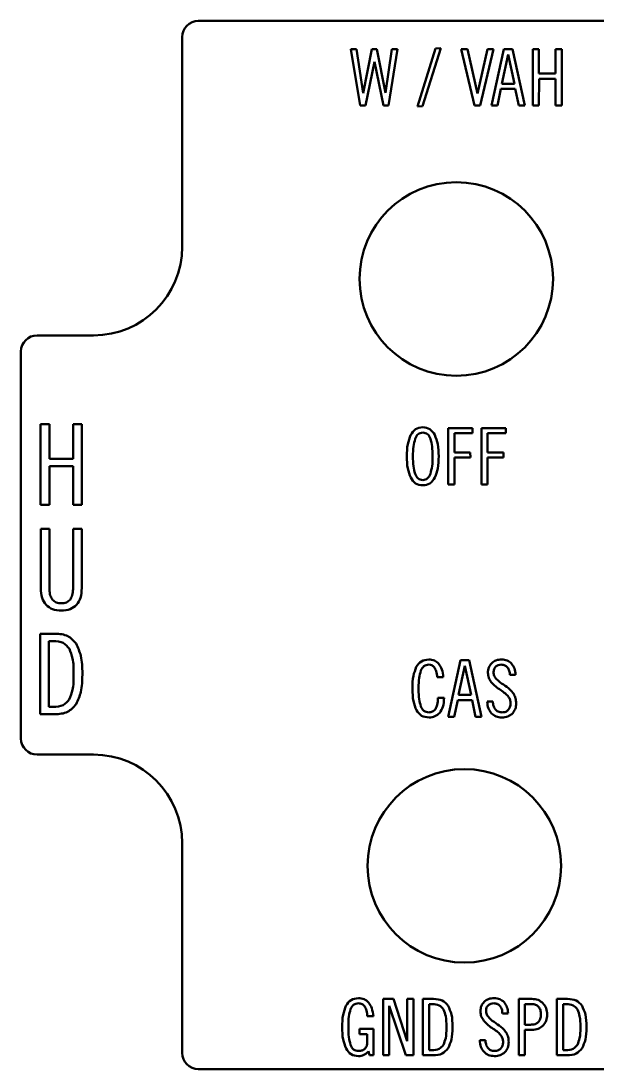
# Model space of a CAD drawing. Header units: millimetres. Extents: x 147 to 290, y 136 to 201.
# Drawn here: x 146.5 to 182.3, y 136.2 to 201.2 of the extents above; entities that cross this region are included whole.
import ezdxf

# ---------------------------------------------------------------- set-up
doc = ezdxf.new("R2010")
doc.units = ezdxf.units.MM
doc.header["$LTSCALE"] = 0.75
doc.layers.add('Visible', color=7, linetype='Continuous', lineweight=50)

msp = doc.modelspace()

# ---------------------------------------------------------------- linework, layer by layer
at = {"layer": 'Visible'}
for p, q in [((279.05, 201.23), (157.55, 201.23)), ((156.55, 200.23), (156.55, 187.23)), ((167.592, 195.98), (167.01, 199.48)), ((167.01, 199.48), (167.359, 199.48)), ((167.359, 199.48), (167.781, 196.76)), ((167.781, 196.76), (168.309, 199.48)), ((168.309, 199.48), (168.62, 199.48)), ((168.62, 199.48), (169.167, 196.77)), ((169.167, 196.77), (169.56, 199.48)), ((169.909, 199.48), (169.347, 195.98)), ((169.56, 199.48), (169.909, 199.48)), ((171.14, 195.932), (172.27, 199.528)), ((172.585, 199.533), (171.456, 195.936)), ((172.27, 199.528), (172.585, 199.533)), ((174.684, 195.98), (173.86, 199.48)), ((173.86, 199.48), (174.238, 199.48)), ((174.238, 199.48), (174.859, 196.731)), ((174.859, 196.731), (175.479, 199.48)), ((175.862, 199.48), (175.033, 195.98)), ((175.479, 199.48), (175.862, 199.48)), ((175.734, 195.98), (176.504, 199.48)), ((176.766, 199.145), (176.373, 197.337)), ((176.504, 199.48), (177.028, 199.48)), ((177.159, 197.337), (176.766, 199.145)), ((177.028, 199.48), (177.804, 195.98)), ((178.3, 195.98), (178.3, 199.48)), ((178.3, 199.48), (178.679, 199.48)), ((178.679, 199.48), (178.679, 197.972)), ((179.706, 197.968), (179.711, 199.48)), ((179.711, 199.48), (180.089, 199.48)), ((180.089, 199.48), (180.089, 195.98)), ((168.469, 198.7), (167.912, 195.98)), ((169.027, 195.98), (168.469, 198.7)), ((178.679, 197.972), (179.706, 197.968)), ((178.683, 197.648), (178.679, 195.98)), ((179.711, 197.648), (178.683, 197.648)), ((179.711, 195.98), (179.711, 197.648)), ((176.32, 197.017), (176.112, 195.98)), ((177.212, 197.017), (176.32, 197.017)), ((176.373, 197.337), (177.159, 197.337)), ((177.421, 195.98), (177.212, 197.017)), ((167.912, 195.98), (167.592, 195.98)), ((169.347, 195.98), (169.027, 195.98)), ((171.456, 195.936), (171.14, 195.932)), ((175.033, 195.98), (174.684, 195.98)), ((176.112, 195.98), (175.734, 195.98)), ((177.804, 195.98), (177.421, 195.98)), ((178.679, 195.98), (178.3, 195.98)), ((180.089, 195.98), (179.711, 195.98)), ((151.05, 181.73), (147.55, 181.73)), ((146.55, 180.73), (146.55, 156.73)), ((147.772, 171.23), (147.772, 176.23)), ((147.772, 176.23), (148.312, 176.23)), ((148.312, 176.23), (148.312, 174.076)), ((149.78, 174.069), (149.787, 176.23)), ((149.787, 176.23), (150.327, 176.23)), ((150.327, 176.23), (150.327, 171.23)), ((173.055, 175.98), (174.563, 175.98)), ((173.055, 172.48), (173.055, 175.98)), ((174.563, 175.66), (173.433, 175.66)), ((173.433, 175.66), (173.433, 174.468)), ((174.563, 175.98), (174.563, 175.66)), ((175.108, 175.98), (176.616, 175.98)), ((175.108, 172.48), (175.108, 175.98)), ((176.616, 175.66), (175.486, 175.66)), ((175.486, 175.66), (175.486, 174.468)), ((176.616, 175.98), (176.616, 175.66)), ((173.433, 174.468), (174.417, 174.468)), ((174.417, 174.468), (174.422, 174.148)), ((175.486, 174.468), (176.47, 174.468)), ((176.47, 174.468), (176.475, 174.148)), ((148.312, 174.076), (149.78, 174.069)), ((148.319, 173.612), (148.312, 171.23)), ((149.787, 173.612), (148.319, 173.612)), ((149.787, 171.23), (149.787, 173.612)), ((174.422, 174.148), (173.433, 174.148)), ((173.433, 174.148), (173.433, 172.48)), ((176.475, 174.148), (175.486, 174.148)), ((175.486, 174.148), (175.486, 172.48)), ((173.433, 172.48), (173.055, 172.48)), ((175.486, 172.48), (175.108, 172.48)), ((148.312, 171.23), (147.772, 171.23)), ((150.327, 171.23), (149.787, 171.23)), ((147.779, 166.039), (147.779, 169.73)), ((147.779, 169.73), (148.319, 169.73)), ((148.319, 169.73), (148.319, 165.956)), ((149.78, 169.73), (150.32, 169.73)), ((149.78, 165.983), (149.78, 169.73)), ((150.32, 169.73), (150.32, 166.053)), ((147.741, 158.23), (147.741, 163.23)), ((147.741, 163.23), (148.683, 163.23)), ((148.281, 162.773), (148.281, 158.687)), ((148.558, 162.773), (148.281, 162.773)), ((173.051, 158.08), (173.822, 161.58)), ((174.084, 161.245), (173.691, 159.437)), ((173.822, 161.58), (174.345, 161.58)), ((174.476, 159.437), (174.084, 161.245)), ((174.345, 161.58), (175.121, 158.08)), ((149.818, 160.619), (149.818, 160.806)), ((150.359, 160.778), (150.359, 160.668)), ((177.227, 160.678), (176.873, 160.678)), ((172.743, 160.523), (172.365, 160.523)), ((170.833, 159.786), (170.833, 159.874)), ((171.211, 159.874), (171.211, 159.757)), ((173.691, 159.437), (174.476, 159.437)), ((148.281, 158.687), (148.551, 158.687)), ((172.414, 159.243), (172.797, 159.243)), ((173.638, 159.117), (173.429, 158.08)), ((174.53, 159.117), (173.638, 159.117)), ((174.738, 158.08), (174.53, 159.117)), ((175.472, 159.02), (175.822, 159.02)), ((148.641, 158.23), (147.741, 158.23)), ((173.429, 158.08), (173.051, 158.08)), ((175.121, 158.08), (174.738, 158.08)), ((147.55, 155.73), (151.05, 155.73)), ((156.55, 150.23), (156.55, 137.23)), ((169.006, 137.08), (169.006, 140.58)), ((169.006, 140.58), (169.646, 140.58)), ((169.646, 140.58), (170.513, 137.957)), ((170.513, 140.58), (170.891, 140.58)), ((170.513, 137.957), (170.513, 140.58)), ((170.891, 140.58), (170.891, 137.08)), ((171.485, 137.08), (171.485, 140.58)), ((171.485, 140.58), (172.145, 140.58)), ((177.426, 137.08), (177.426, 140.58)), ((177.426, 140.58), (178.24, 140.58)), ((179.794, 137.08), (179.794, 140.58)), ((179.794, 140.58), (180.453, 140.58)), ((170.431, 137.08), (169.384, 140.153)), ((169.384, 140.153), (169.384, 137.08)), ((171.863, 140.26), (171.863, 137.4)), ((172.057, 140.26), (171.863, 140.26)), ((177.804, 140.26), (177.804, 138.98)), ((178.231, 140.26), (177.804, 140.26)), ((180.172, 140.26), (180.172, 137.4)), ((180.366, 140.26), (180.172, 140.26)), ((168.407, 139.504), (168.029, 139.504)), ((176.764, 139.678), (176.411, 139.678)), ((166.856, 138.908), (166.856, 138.849)), ((167.554, 138.718), (168.412, 138.718)), ((167.554, 138.399), (167.554, 138.718)), ((168.412, 138.718), (168.412, 137.08)), ((172.94, 138.752), (172.94, 138.883)), ((173.318, 138.864), (173.318, 138.786)), ((177.804, 138.98), (178.153, 138.98)), ((178.25, 138.66), (177.804, 138.66)), ((177.804, 138.66), (177.804, 137.08)), ((181.248, 138.752), (181.248, 138.883)), ((181.627, 138.864), (181.627, 138.786)), ((168.029, 138.399), (167.554, 138.399)), ((168.029, 137.89), (168.029, 138.399)), ((175.01, 138.02), (175.359, 138.02)), ((168.165, 137.08), (168.116, 137.342)), ((171.863, 137.4), (172.052, 137.4)), ((180.172, 137.4), (180.361, 137.4)), ((168.412, 137.08), (168.165, 137.08)), ((169.384, 137.08), (169.006, 137.08)), ((170.891, 137.08), (170.431, 137.08)), ((172.115, 137.08), (171.485, 137.08)), ((177.804, 137.08), (177.426, 137.08)), ((180.424, 137.08), (179.794, 137.08)), ((157.55, 136.23), (279.05, 136.23))]:
    msp.add_line(p, q, dxfattribs=at)
at = {"layer": 'Visible', "extrusion": (0, 0, -1)}
for centre in [(-173.55, 185.23), (-174.05, 148.83)]:
    msp.add_circle(centre, 6, dxfattribs=at)
for centre, radius, start, end in [((-157.55, 200.23), 1, 0, 90), ((-151.05, 187.23), 5.5, 180, 270), ((-147.55, 180.73), 1, 0, 90), ((-147.55, 156.73), 1, 270, 0), ((-151.05, 150.23), 5.5, 90, 180), ((-157.55, 137.23), 1, 270, 0)]:
    msp.add_arc(centre, radius, start, end, dxfattribs=at)
at = {"layer": 'Visible'}
for centre, radius, start, end in [((169.686, 174.579), 2.379, 6.50127, 18.05293), ((167.092, 174.266), 4.991, 359.58742, 6.69757), ((177.684, 161.941), 2.607, 221.09846, 238.0901), ((177.642, 161.982), 2.239, 224.50877, 238.48992), ((174.764, 157.345), 2.839, 49.78006, 57.09367), ((175.809, 158.564), 1.233, 37.5739, 50.26416), ((177.221, 140.941), 2.607, 221.09836, 238.09014), ((177.179, 140.982), 2.239, 224.50893, 238.48976), ((174.301, 136.345), 2.839, 49.77961, 57.09412), ((175.346, 137.564), 1.233, 37.57376, 50.26466)]:
    msp.add_arc(centre, radius, start, end, dxfattribs=at)
for points, knots in [([(170.484, 174.23), (170.488, 174.484), (170.495, 174.938), (170.652, 175.362), (170.721, 175.549)], [-0.1348327, -0.1348327, -0.1348327, -0.1348327, -0.0592183, 0, 0, 0, 0]), ([(170.721, 175.549), (170.811, 175.689), (170.987, 175.965), (171.312, 176.007), (171.472, 176.028)], [-0.09334986, -0.09334986, -0.09334986, -0.09334986, -0.04606697, 0, 0, 0, 0]), ([(171.472, 175.709), (171.368, 175.688), (171.143, 175.644), (171.051, 175.43), (171.002, 175.316)], [-0.06492487, -0.06492487, -0.06492487, -0.06492487, -0.03480062, 0, 0, 0, 0]), ([(171.472, 176.028), (171.63, 176.007), (171.952, 175.964), (172.129, 175.692), (172.219, 175.553)], [-0.09253621, -0.09253621, -0.09253621, -0.09253621, -0.04708584, 0, 0, 0, 0]), ([(171.948, 175.316), (171.897, 175.43), (171.803, 175.643), (171.577, 175.688), (171.472, 175.709)], [-0.06523452, -0.06523452, -0.06523452, -0.06523452, -0.0302388, 0, 0, 0, 0]), ([(172.219, 175.553), (172.289, 175.364), (172.448, 174.938), (172.457, 174.483), (172.461, 174.23)], [-0.1353984, -0.1353984, -0.1353984, -0.1353984, -0.0752616, 0, 0, 0, 0]), ([(171.002, 175.316), (170.961, 175.16), (170.868, 174.804), (170.864, 174.437), (170.862, 174.23)], [-0.1098551, -0.1098551, -0.1098551, -0.1098551, -0.0616653, 0, 0, 0, 0]), ([(170.726, 172.907), (170.655, 173.096), (170.497, 173.522), (170.488, 173.977), (170.484, 174.23)], [-0.1353985, -0.1353985, -0.1353985, -0.1353985, -0.0752617, 0, 0, 0, 0]), ([(170.862, 174.23), (170.864, 174.022), (170.867, 173.654), (170.958, 173.298), (170.997, 173.144)], [-0.1097804, -0.1097804, -0.1097804, -0.1097804, -0.0476378, 0, 0, 0, 0]), ([(171.943, 173.144), (171.984, 173.3), (172.077, 173.656), (172.081, 174.023), (172.083, 174.23)], [-0.1098551, -0.1098551, -0.1098551, -0.1098551, -0.0616653, 0, 0, 0, 0]), ([(172.461, 174.23), (172.457, 173.978), (172.448, 173.525), (172.293, 173.1), (172.224, 172.911)], [-0.1348018, -0.1348018, -0.1348018, -0.1348018, -0.0599122, 0, 0, 0, 0]), ([(171.472, 172.432), (171.313, 172.452), (170.99, 172.493), (170.814, 172.768), (170.726, 172.907)], [-0.09268887, -0.09268887, -0.09268887, -0.09268887, -0.04677038, 0, 0, 0, 0]), ([(170.997, 173.144), (171.047, 173.03), (171.14, 172.815), (171.367, 172.772), (171.472, 172.751)], [-0.06533356, -0.06533356, -0.06533356, -0.06533356, -0.03046818, 0, 0, 0, 0]), ([(171.472, 172.751), (171.576, 172.772), (171.8, 172.818), (171.893, 173.03), (171.943, 173.144)], [-0.06482556, -0.06482556, -0.06482556, -0.06482556, -0.0349304, 0, 0, 0, 0]), ([(172.224, 172.911), (172.133, 172.771), (171.956, 172.496), (171.632, 172.453), (171.472, 172.432)], [-0.09327338, -0.09327338, -0.09327338, -0.09327338, -0.04583297, 0, 0, 0, 0]), ([(148.111, 165.014), (148.015, 165.154), (147.802, 165.46), (147.787, 165.835), (147.779, 166.039)], [-0.1097401, -0.1097401, -0.1097401, -0.1097401, -0.0597909, 0, 0, 0, 0]), ([(148.319, 165.956), (148.324, 165.834), (148.332, 165.611), (148.452, 165.424), (148.506, 165.339)], [-0.06546467, -0.06546467, -0.06546467, -0.06546467, -0.02966645, 0, 0, 0, 0]), ([(149.593, 165.339), (149.648, 165.429), (149.768, 165.626), (149.776, 165.857), (149.78, 165.983)], [-0.06806574, -0.06806574, -0.06806574, -0.06806574, -0.03717183, 0, 0, 0, 0]), ([(150.32, 166.053), (150.313, 165.849), (150.299, 165.474), (150.095, 165.163), (150.002, 165.021)], [-0.1098096, -0.1098096, -0.1098096, -0.1098096, -0.0498943, 0, 0, 0, 0]), ([(148.506, 165.339), (148.579, 165.275), (148.734, 165.137), (148.943, 165.125), (149.053, 165.118)], [-0.06056167, -0.06056167, -0.06056167, -0.06056167, -0.03216355, 0, 0, 0, 0]), ([(149.053, 165.118), (149.163, 165.124), (149.37, 165.136), (149.522, 165.275), (149.593, 165.339)], [-0.05997165, -0.05997165, -0.05997165, -0.05997165, -0.02797862, 0, 0, 0, 0]), ([(149.053, 164.661), (148.863, 164.67), (148.51, 164.688), (148.237, 164.911), (148.111, 165.014)], [-0.1029548, -0.1029548, -0.1029548, -0.1029548, -0.0475377, 0, 0, 0, 0]), ([(150.002, 165.021), (149.876, 164.916), (149.602, 164.689), (149.245, 164.671), (149.053, 164.661)], [-0.1039296, -0.1039296, -0.1039296, -0.1039296, -0.0559575, 0, 0, 0, 0]), ([(148.683, 163.23), (148.956, 163.212), (149.468, 163.179), (149.806, 162.798), (149.964, 162.621)], [-0.1470737, -0.1470737, -0.1470737, -0.1470737, -0.0685388, 0, 0, 0, 0]), ([(149.555, 162.295), (149.438, 162.434), (149.181, 162.74), (148.778, 162.761), (148.558, 162.773)], [-0.1150796, -0.1150796, -0.1150796, -0.1150796, -0.0627814, 0, 0, 0, 0]), ([(149.964, 162.621), (150.078, 162.368), (150.343, 161.785), (150.353, 161.143), (150.359, 160.778)], [-0.1901672, -0.1901672, -0.1901672, -0.1901672, -0.1077934, 0, 0, 0, 0]), ([(149.818, 160.806), (149.817, 161.104), (149.813, 161.617), (149.632, 162.095), (149.555, 162.295)], [-0.152262, -0.152262, -0.152262, -0.152262, -0.0638935, 0, 0, 0, 0]), ([(171.071, 161.168), (171.164, 161.302), (171.351, 161.572), (171.678, 161.61), (171.842, 161.628)], [-0.09378868, -0.09378868, -0.09378868, -0.09378868, -0.04711735, 0, 0, 0, 0]), ([(171.861, 161.309), (171.746, 161.292), (171.512, 161.259), (171.406, 161.048), (171.352, 160.94)], [-0.06653815, -0.06653815, -0.06653815, -0.06653815, -0.03382623, 0, 0, 0, 0]), ([(171.842, 161.628), (171.963, 161.619), (172.201, 161.599), (172.376, 161.44), (172.462, 161.362)], [-0.06925042, -0.06925042, -0.06925042, -0.06925042, -0.03371663, 0, 0, 0, 0]), ([(172.186, 161.144), (172.14, 161.192), (172.05, 161.285), (171.923, 161.301), (171.861, 161.309)], [-0.03741453, -0.03741453, -0.03741453, -0.03741453, -0.01804933, 0, 0, 0, 0]), ([(172.462, 161.362), (172.533, 161.25), (172.694, 160.995), (172.726, 160.693), (172.743, 160.523)], [-0.08950678, -0.08950678, -0.08950678, -0.08950678, -0.0504605, 0, 0, 0, 0]), ([(175.511, 160.804), (175.519, 160.921), (175.535, 161.146), (175.677, 161.321), (175.746, 161.405)], [-0.06592897, -0.06592897, -0.06592897, -0.06592897, -0.0317322, 0, 0, 0, 0]), ([(175.746, 161.405), (175.831, 161.47), (176.014, 161.609), (176.243, 161.622), (176.364, 161.628)], [-0.06711651, -0.06711651, -0.06711651, -0.06711651, -0.0355437, 0, 0, 0, 0]), ([(176.35, 161.309), (176.282, 161.305), (176.152, 161.297), (176.046, 161.223), (175.996, 161.187)], [-0.03806899, -0.03806899, -0.03806899, -0.03806899, -0.01808394, 0, 0, 0, 0]), ([(176.728, 161.134), (176.676, 161.185), (176.572, 161.288), (176.425, 161.302), (176.35, 161.309)], [-0.04281811, -0.04281811, -0.04281811, -0.04281811, -0.02177133, 0, 0, 0, 0]), ([(176.364, 161.628), (176.484, 161.62), (176.715, 161.603), (176.891, 161.453), (176.975, 161.381)], [-0.06744467, -0.06744467, -0.06744467, -0.06744467, -0.03247588, 0, 0, 0, 0]), ([(176.975, 161.381), (177.044, 161.282), (177.191, 161.071), (177.215, 160.815), (177.227, 160.678)], [-0.07581333, -0.07581333, -0.07581333, -0.07581333, -0.04029107, 0, 0, 0, 0]), ([(149.548, 159.151), (149.627, 159.349), (149.813, 159.818), (149.816, 160.325), (149.818, 160.619)], [-0.1504084, -0.1504084, -0.1504084, -0.1504084, -0.0871733, 0, 0, 0, 0]), ([(150.359, 160.668), (150.352, 160.315), (150.34, 159.685), (150.083, 159.112), (149.971, 158.86)], [-0.1865286, -0.1865286, -0.1865286, -0.1865286, -0.0820266, 0, 0, 0, 0]), ([(170.833, 159.874), (170.837, 160.124), (170.844, 160.57), (171.002, 160.986), (171.071, 161.168)], [-0.1324755, -0.1324755, -0.1324755, -0.1324755, -0.0579484, 0, 0, 0, 0]), ([(171.352, 160.94), (171.311, 160.789), (171.217, 160.44), (171.213, 160.079), (171.211, 159.874)], [-0.1079531, -0.1079531, -0.1079531, -0.1079531, -0.0611813, 0, 0, 0, 0]), ([(172.365, 160.523), (172.352, 160.654), (172.329, 160.872), (172.227, 161.066), (172.186, 161.144)], [-0.0651032, -0.0651032, -0.0651032, -0.0651032, -0.02618879, 0, 0, 0, 0]), ([(175.72, 160.227), (175.659, 160.314), (175.538, 160.488), (175.52, 160.699), (175.511, 160.804)], [-0.06232271, -0.06232271, -0.06232271, -0.06232271, -0.03110102, 0, 0, 0, 0]), ([(175.996, 161.187), (175.956, 161.141), (175.873, 161.044), (175.865, 160.915), (175.86, 160.848)], [-0.03743718, -0.03743718, -0.03743718, -0.03743718, -0.01968526, 0, 0, 0, 0]), ([(175.86, 160.848), (175.868, 160.767), (175.884, 160.602), (175.991, 160.476), (176.045, 160.412)], [-0.04836273, -0.04836273, -0.04836273, -0.04836273, -0.02440486, 0, 0, 0, 0]), ([(176.873, 160.678), (176.868, 160.766), (176.857, 160.93), (176.769, 161.069), (176.728, 161.134)], [-0.04851367, -0.04851367, -0.04851367, -0.04851367, -0.02276975, 0, 0, 0, 0]), ([(176.471, 160.072), (176.613, 159.98), (176.858, 159.821), (177.036, 159.591), (177.111, 159.495)], [-0.08667673, -0.08667673, -0.08667673, -0.08667673, -0.03618832, 0, 0, 0, 0]), ([(171.076, 158.482), (171.005, 158.666), (170.845, 159.084), (170.837, 159.534), (170.833, 159.786)], [-0.1335418, -0.1335418, -0.1335418, -0.1335418, -0.07502, 0, 0, 0, 0]), ([(171.211, 159.757), (171.213, 159.558), (171.217, 159.206), (171.311, 158.867), (171.352, 158.72)], [-0.1050794, -0.1050794, -0.1050794, -0.1050794, -0.0455919, 0, 0, 0, 0]), ([(176.917, 158.909), (176.912, 158.982), (176.9, 159.128), (176.824, 159.253), (176.786, 159.316)], [-0.04331299, -0.04331299, -0.04331299, -0.04331299, -0.02173382, 0, 0, 0, 0]), ([(177.111, 159.495), (177.156, 159.404), (177.246, 159.224), (177.259, 159.023), (177.266, 158.923)], [-0.05978812, -0.05978812, -0.05978812, -0.05978812, -0.02958355, 0, 0, 0, 0]), ([(148.551, 158.687), (148.769, 158.698), (149.168, 158.719), (149.43, 159.016), (149.548, 159.151)], [-0.1142242, -0.1142242, -0.1142242, -0.1142242, -0.0518481, 0, 0, 0, 0]), ([(149.971, 158.86), (149.807, 158.677), (149.456, 158.282), (148.925, 158.248), (148.641, 158.23)], [-0.1525201, -0.1525201, -0.1525201, -0.1525201, -0.081523, 0, 0, 0, 0]), ([(171.352, 158.72), (171.405, 158.612), (171.509, 158.403), (171.739, 158.368), (171.851, 158.351)], [-0.06570189, -0.06570189, -0.06570189, -0.06570189, -0.0320149, 0, 0, 0, 0]), ([(172.254, 158.55), (172.298, 158.639), (172.406, 158.856), (172.411, 159.099), (172.414, 159.243)], [-0.07190854, -0.07190854, -0.07190854, -0.07190854, -0.04253272, 0, 0, 0, 0]), ([(172.797, 159.243), (172.786, 159.055), (172.769, 158.723), (172.595, 158.443), (172.52, 158.322)], [-0.09752099, -0.09752099, -0.09752099, -0.09752099, -0.04190429, 0, 0, 0, 0]), ([(175.734, 158.288), (175.662, 158.388), (175.503, 158.605), (175.483, 158.874), (175.472, 159.02)], [-0.07914426, -0.07914426, -0.07914426, -0.07914426, -0.0429162, 0, 0, 0, 0]), ([(175.822, 159.02), (175.827, 158.933), (175.836, 158.763), (175.921, 158.616), (175.962, 158.545)], [-0.0501606, -0.0501606, -0.0501606, -0.0501606, -0.02422882, 0, 0, 0, 0]), ([(176.777, 158.502), (176.817, 158.559), (176.904, 158.681), (176.913, 158.83), (176.917, 158.909)], [-0.04385918, -0.04385918, -0.04385918, -0.04385918, -0.02305341, 0, 0, 0, 0]), ([(177.266, 158.923), (177.259, 158.795), (177.245, 158.552), (177.097, 158.359), (177.027, 158.269)], [-0.07114438, -0.07114438, -0.07114438, -0.07114438, -0.03346056, 0, 0, 0, 0]), ([(171.861, 158.032), (171.692, 158.049), (171.362, 158.082), (171.17, 158.351), (171.076, 158.482)], [-0.09457237, -0.09457237, -0.09457237, -0.09457237, -0.04621834, 0, 0, 0, 0]), ([(171.851, 158.351), (171.93, 158.36), (172.088, 158.377), (172.198, 158.492), (172.254, 158.55)], [-0.04619323, -0.04619323, -0.04619323, -0.04619323, -0.02322888, 0, 0, 0, 0]), ([(172.52, 158.322), (172.428, 158.238), (172.241, 158.066), (171.989, 158.043), (171.861, 158.032)], [-0.0738666, -0.0738666, -0.0738666, -0.0738666, -0.03731507, 0, 0, 0, 0]), ([(176.374, 158.032), (176.25, 158.041), (176.008, 158.059), (175.824, 158.214), (175.734, 158.288)], [-0.07052884, -0.07052884, -0.07052884, -0.07052884, -0.03408576, 0, 0, 0, 0]), ([(175.962, 158.545), (176.019, 158.489), (176.139, 158.369), (176.309, 158.358), (176.398, 158.351)], [-0.04918776, -0.04918776, -0.04918776, -0.04918776, -0.02590768, 0, 0, 0, 0]), ([(177.027, 158.269), (176.936, 158.2), (176.744, 158.053), (176.502, 158.039), (176.374, 158.032)], [-0.07086985, -0.07086985, -0.07086985, -0.07086985, -0.03739236, 0, 0, 0, 0]), ([(176.398, 158.351), (176.473, 158.356), (176.616, 158.366), (176.725, 158.458), (176.777, 158.502)], [-0.04166426, -0.04166426, -0.04166426, -0.04166426, -0.01976757, 0, 0, 0, 0]), ([(166.71, 140.158), (166.802, 140.295), (166.987, 140.571), (167.316, 140.609), (167.481, 140.628)], [-0.09446312, -0.09446312, -0.09446312, -0.09446312, -0.04741192, 0, 0, 0, 0]), ([(167.481, 140.628), (167.602, 140.618), (167.841, 140.597), (168.019, 140.436), (168.106, 140.357)], [-0.06985799, -0.06985799, -0.06985799, -0.06985799, -0.03442022, 0, 0, 0, 0]), ([(172.145, 140.58), (172.336, 140.568), (172.694, 140.544), (172.931, 140.278), (173.041, 140.153)], [-0.1029516, -0.1029516, -0.1029516, -0.1029516, -0.0479772, 0, 0, 0, 0]), ([(175.048, 139.804), (175.057, 139.921), (175.072, 140.146), (175.214, 140.321), (175.283, 140.405)], [-0.06592897, -0.06592897, -0.06592897, -0.06592897, -0.0317322, 0, 0, 0, 0]), ([(175.283, 140.405), (175.368, 140.47), (175.551, 140.609), (175.78, 140.622), (175.902, 140.628)], [-0.06711651, -0.06711651, -0.06711651, -0.06711651, -0.0355437, 0, 0, 0, 0]), ([(175.902, 140.628), (176.021, 140.62), (176.252, 140.603), (176.428, 140.453), (176.512, 140.381)], [-0.0674446, -0.0674446, -0.0674446, -0.0674446, -0.0324757, 0, 0, 0, 0]), ([(178.24, 140.58), (178.375, 140.571), (178.631, 140.554), (178.829, 140.391), (178.924, 140.313)], [-0.0750279, -0.0750279, -0.0750279, -0.0750279, -0.03579757, 0, 0, 0, 0]), ([(180.453, 140.58), (180.645, 140.568), (181.003, 140.544), (181.24, 140.278), (181.35, 140.153)], [-0.1029515, -0.1029515, -0.1029515, -0.1029515, -0.0479772, 0, 0, 0, 0]), ([(166.473, 138.825), (166.477, 139.083), (166.484, 139.541), (166.641, 139.971), (166.71, 140.158)], [-0.136267, -0.136267, -0.136267, -0.136267, -0.0595652, 0, 0, 0, 0]), ([(166.996, 139.94), (166.956, 139.792), (166.863, 139.454), (166.858, 139.104), (166.856, 138.908)], [-0.1045864, -0.1045864, -0.1045864, -0.1045864, -0.0586407, 0, 0, 0, 0]), ([(167.481, 140.309), (167.373, 140.291), (167.148, 140.254), (167.048, 140.048), (166.996, 139.94)], [-0.06445222, -0.06445222, -0.06445222, -0.06445222, -0.03348036, 0, 0, 0, 0]), ([(167.874, 140.105), (167.822, 140.164), (167.718, 140.284), (167.56, 140.3), (167.481, 140.309)], [-0.04572738, -0.04572738, -0.04572738, -0.04572738, -0.02299089, 0, 0, 0, 0]), ([(168.029, 139.504), (168.021, 139.622), (168.006, 139.832), (167.914, 140.021), (167.874, 140.105)], [-0.06259234, -0.06259234, -0.06259234, -0.06259234, -0.02759435, 0, 0, 0, 0]), ([(168.106, 140.357), (168.18, 140.244), (168.349, 139.985), (168.386, 139.677), (168.407, 139.504)], [-0.09152746, -0.09152746, -0.09152746, -0.09152746, -0.05148154, 0, 0, 0, 0]), ([(172.755, 139.926), (172.674, 140.023), (172.493, 140.237), (172.211, 140.252), (172.057, 140.26)], [-0.0805557, -0.0805557, -0.0805557, -0.0805557, -0.04394696, 0, 0, 0, 0]), ([(172.94, 138.883), (172.938, 139.092), (172.936, 139.451), (172.809, 139.785), (172.755, 139.926)], [-0.1065834, -0.1065834, -0.1065834, -0.1065834, -0.0447254, 0, 0, 0, 0]), ([(173.041, 140.153), (173.122, 139.977), (173.307, 139.569), (173.314, 139.119), (173.318, 138.864)], [-0.133117, -0.133117, -0.133117, -0.133117, -0.0754554, 0, 0, 0, 0]), ([(175.257, 139.227), (175.196, 139.314), (175.075, 139.488), (175.057, 139.699), (175.048, 139.804)], [-0.06232274, -0.06232274, -0.06232274, -0.06232274, -0.03110102, 0, 0, 0, 0]), ([(175.533, 140.187), (175.494, 140.141), (175.41, 140.044), (175.402, 139.915), (175.397, 139.848)], [-0.03743718, -0.03743718, -0.03743718, -0.03743718, -0.01968526, 0, 0, 0, 0]), ([(175.397, 139.848), (175.405, 139.767), (175.421, 139.602), (175.528, 139.476), (175.582, 139.412)], [-0.04836273, -0.04836273, -0.04836273, -0.04836273, -0.02440486, 0, 0, 0, 0]), ([(175.887, 140.309), (175.819, 140.305), (175.689, 140.297), (175.583, 140.223), (175.533, 140.187)], [-0.038069, -0.038069, -0.038069, -0.038069, -0.01808384, 0, 0, 0, 0]), ([(176.265, 140.134), (176.214, 140.185), (176.109, 140.288), (175.962, 140.302), (175.887, 140.309)], [-0.04281819, -0.04281819, -0.04281819, -0.04281819, -0.02177127, 0, 0, 0, 0]), ([(176.411, 139.678), (176.405, 139.766), (176.394, 139.93), (176.306, 140.069), (176.265, 140.134)], [-0.04851361, -0.04851361, -0.04851361, -0.04851361, -0.02276969, 0, 0, 0, 0]), ([(176.512, 140.381), (176.581, 140.282), (176.728, 140.071), (176.752, 139.815), (176.764, 139.678)], [-0.07581331, -0.07581331, -0.07581331, -0.07581331, -0.04029109, 0, 0, 0, 0]), ([(178.657, 140.09), (178.599, 140.14), (178.476, 140.244), (178.315, 140.254), (178.231, 140.26)], [-0.04699547, -0.04699547, -0.04699547, -0.04699547, -0.02460658, 0, 0, 0, 0]), ([(178.803, 139.62), (178.799, 139.712), (178.792, 139.882), (178.7, 140.025), (178.657, 140.09)], [-0.05001975, -0.05001975, -0.05001975, -0.05001975, -0.02299086, 0, 0, 0, 0]), ([(178.924, 140.313), (179, 140.213), (179.159, 140.005), (179.177, 139.742), (179.186, 139.606)], [-0.07696687, -0.07696687, -0.07696687, -0.07696687, -0.04004666, 0, 0, 0, 0]), ([(181.064, 139.926), (180.982, 140.023), (180.802, 140.237), (180.52, 140.252), (180.366, 140.26)], [-0.08055575, -0.08055575, -0.08055575, -0.08055575, -0.04394714, 0, 0, 0, 0]), ([(181.248, 138.883), (181.247, 139.092), (181.245, 139.451), (181.118, 139.785), (181.064, 139.926)], [-0.1065834, -0.1065834, -0.1065834, -0.1065834, -0.0447255, 0, 0, 0, 0]), ([(181.35, 140.153), (181.43, 139.977), (181.616, 139.569), (181.623, 139.119), (181.627, 138.864)], [-0.133117, -0.133117, -0.133117, -0.133117, -0.0754554, 0, 0, 0, 0]), ([(178.153, 138.98), (178.25, 138.984), (178.427, 138.99), (178.572, 139.09), (178.638, 139.135)], [-0.05183231, -0.05183231, -0.05183231, -0.05183231, -0.02344989, 0, 0, 0, 0]), ([(178.638, 139.135), (178.686, 139.2), (178.792, 139.343), (178.799, 139.522), (178.803, 139.62)], [-0.0522685, -0.0522685, -0.0522685, -0.0522685, -0.02865648, 0, 0, 0, 0]), ([(179.186, 139.606), (179.177, 139.474), (179.159, 139.221), (179.004, 139.019), (178.929, 138.922)], [-0.07448145, -0.07448145, -0.07448145, -0.07448145, -0.03600869, 0, 0, 0, 0]), ([(166.715, 137.502), (166.645, 137.689), (166.485, 138.115), (166.477, 138.57), (166.473, 138.825)], [-0.1354198, -0.1354198, -0.1354198, -0.1354198, -0.0757449, 0, 0, 0, 0]), ([(166.856, 138.849), (166.857, 138.634), (166.86, 138.259), (166.949, 137.895), (166.987, 137.739)], [-0.1121108, -0.1121108, -0.1121108, -0.1121108, -0.0479173, 0, 0, 0, 0]), ([(172.751, 137.725), (172.805, 137.863), (172.936, 138.192), (172.938, 138.547), (172.94, 138.752)], [-0.1052859, -0.1052859, -0.1052859, -0.1052859, -0.0610213, 0, 0, 0, 0]), ([(173.318, 138.786), (173.313, 138.539), (173.305, 138.099), (173.125, 137.698), (173.046, 137.521)], [-0.13057, -0.13057, -0.13057, -0.13057, -0.0574187, 0, 0, 0, 0]), ([(176.008, 139.072), (176.151, 138.98), (176.395, 138.821), (176.573, 138.591), (176.648, 138.495)], [-0.08667666, -0.08667666, -0.08667666, -0.08667666, -0.03618821, 0, 0, 0, 0]), ([(176.648, 138.495), (176.693, 138.404), (176.783, 138.224), (176.796, 138.023), (176.803, 137.923)], [-0.05978812, -0.05978812, -0.05978812, -0.05978812, -0.02958355, 0, 0, 0, 0]), ([(178.929, 138.922), (178.833, 138.846), (178.635, 138.688), (178.381, 138.67), (178.25, 138.66)], [-0.07427337, -0.07427337, -0.07427337, -0.07427337, -0.03837368, 0, 0, 0, 0]), ([(181.059, 137.725), (181.114, 137.863), (181.245, 138.192), (181.247, 138.547), (181.248, 138.752)], [-0.1052859, -0.1052859, -0.1052859, -0.1052859, -0.0610213, 0, 0, 0, 0]), ([(181.627, 138.786), (181.622, 138.539), (181.613, 138.099), (181.434, 137.698), (181.355, 137.521)], [-0.13057, -0.13057, -0.13057, -0.13057, -0.0574187, 0, 0, 0, 0]), ([(167.888, 137.492), (167.929, 137.548), (168.016, 137.666), (168.024, 137.813), (168.029, 137.89)], [-0.04296374, -0.04296374, -0.04296374, -0.04296374, -0.02257443, 0, 0, 0, 0]), ([(175.271, 137.288), (175.199, 137.388), (175.04, 137.605), (175.02, 137.874), (175.01, 138.02)], [-0.07914423, -0.07914423, -0.07914423, -0.07914423, -0.04291621, 0, 0, 0, 0]), ([(175.359, 138.02), (175.364, 137.933), (175.373, 137.763), (175.458, 137.616), (175.499, 137.545)], [-0.05016063, -0.05016063, -0.05016063, -0.05016063, -0.02422884, 0, 0, 0, 0]), ([(176.314, 137.502), (176.355, 137.559), (176.441, 137.681), (176.45, 137.83), (176.454, 137.909)], [-0.04385912, -0.04385912, -0.04385912, -0.04385912, -0.02305341, 0, 0, 0, 0]), ([(176.454, 137.909), (176.449, 137.982), (176.438, 138.128), (176.361, 138.253), (176.323, 138.316)], [-0.04331292, -0.04331292, -0.04331292, -0.04331292, -0.02173377, 0, 0, 0, 0]), ([(176.803, 137.923), (176.796, 137.795), (176.782, 137.552), (176.634, 137.359), (176.564, 137.269)], [-0.07114431, -0.07114431, -0.07114431, -0.07114431, -0.03346052, 0, 0, 0, 0]), ([(167.476, 137.032), (167.314, 137.051), (166.988, 137.091), (166.806, 137.365), (166.715, 137.502)], [-0.09359891, -0.09359891, -0.09359891, -0.09359891, -0.04689107, 0, 0, 0, 0]), ([(166.987, 137.739), (167.04, 137.626), (167.143, 137.409), (167.378, 137.37), (167.491, 137.351)], [-0.06736517, -0.06736517, -0.06736517, -0.06736517, -0.03227327, 0, 0, 0, 0]), ([(167.491, 137.351), (167.57, 137.355), (167.717, 137.363), (167.834, 137.451), (167.888, 137.492)], [-0.04302936, -0.04302936, -0.04302936, -0.04302936, -0.01997597, 0, 0, 0, 0]), ([(168.116, 137.342), (168.07, 137.289), (167.987, 137.194), (167.876, 137.132), (167.825, 137.104)], [-0.03780244, -0.03780244, -0.03780244, -0.03780244, -0.0171497, 0, 0, 0, 0]), ([(172.052, 137.4), (172.205, 137.408), (172.484, 137.422), (172.667, 137.63), (172.751, 137.725)], [-0.07995697, -0.07995697, -0.07995697, -0.07995697, -0.03629369, 0, 0, 0, 0]), ([(173.046, 137.521), (172.932, 137.393), (172.686, 137.117), (172.314, 137.093), (172.115, 137.08)], [-0.1067641, -0.1067641, -0.1067641, -0.1067641, -0.0570661, 0, 0, 0, 0]), ([(175.911, 137.032), (175.787, 137.041), (175.546, 137.059), (175.361, 137.214), (175.271, 137.288)], [-0.07052884, -0.07052884, -0.07052884, -0.07052884, -0.03408576, 0, 0, 0, 0]), ([(175.499, 137.545), (175.556, 137.489), (175.676, 137.369), (175.846, 137.358), (175.935, 137.351)], [-0.04918781, -0.04918781, -0.04918781, -0.04918781, -0.02590768, 0, 0, 0, 0]), ([(176.564, 137.269), (176.473, 137.2), (176.281, 137.053), (176.039, 137.039), (175.911, 137.032)], [-0.07086985, -0.07086985, -0.07086985, -0.07086985, -0.03739236, 0, 0, 0, 0]), ([(175.935, 137.351), (176.01, 137.356), (176.153, 137.366), (176.262, 137.458), (176.314, 137.502)], [-0.04166413, -0.04166413, -0.04166413, -0.04166413, -0.01976755, 0, 0, 0, 0]), ([(180.361, 137.4), (180.514, 137.408), (180.793, 137.422), (180.976, 137.63), (181.059, 137.725)], [-0.07995697, -0.07995697, -0.07995697, -0.07995697, -0.03629369, 0, 0, 0, 0]), ([(181.355, 137.521), (181.241, 137.393), (180.994, 137.117), (180.623, 137.093), (180.424, 137.08)], [-0.1067641, -0.1067641, -0.1067641, -0.1067641, -0.0570661, 0, 0, 0, 0]), ([(167.825, 137.104), (167.771, 137.083), (167.659, 137.039), (167.538, 137.034), (167.476, 137.032)], [-0.03587133, -0.03587133, -0.03587133, -0.03587133, -0.01851052, 0, 0, 0, 0])]:
    msp.add_open_spline(points, degree=3, knots=knots, dxfattribs=at)

doc.saveas('drawing.dxf')
